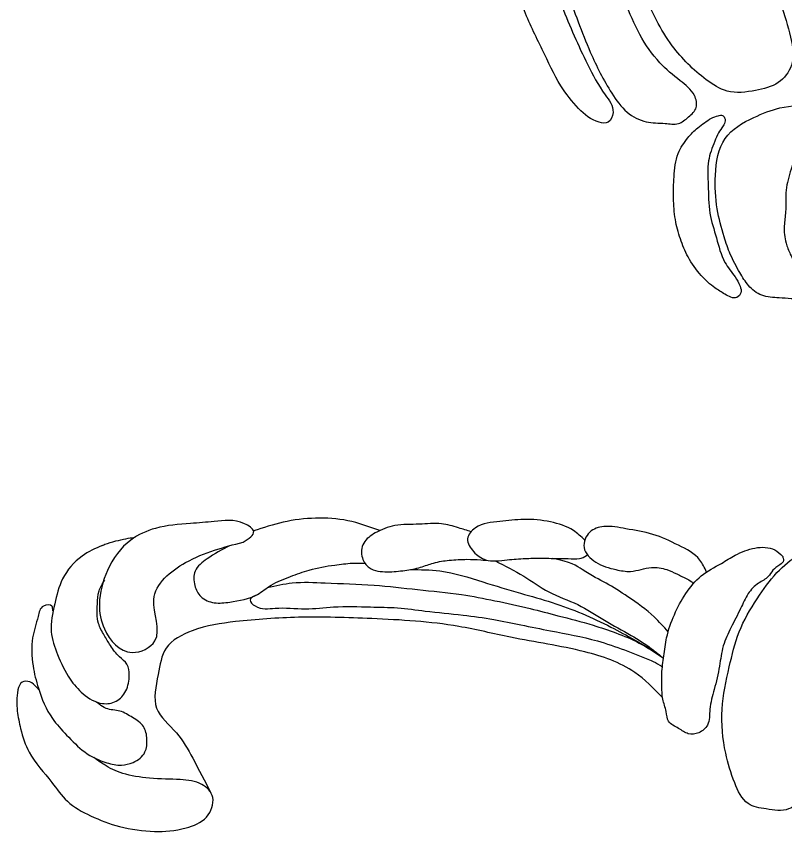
# Model space of a CAD drawing. Header units: millimetres. Extents: x 0 to 1128, y 0 to 3594.
# Drawn here: x 320.2 to 398, y 3397.3 to 3479.7 of the extents above; entities that cross this region are included whole.
import ezdxf

# ---------------------------------------------------------------- set-up
doc = ezdxf.new("R2010")
doc.units = ezdxf.units.MM
doc.layers.add('ceco.net 396 Corinthian column', color=7, linetype='Continuous')

msp = doc.modelspace()

# ---------------------------------------------------------------- linework, layer by layer
at = {"layer": 'ceco.net 396 Corinthian column'}
for points, knots in [([(372.019, 3535.461), (370.269, 3531.436), (368.616, 3527.05), (368.779, 3523.282), (366.911, 3517.516), (367.126, 3511.751), (367.124, 3506.292), (367.438, 3500.378), (368.075, 3494.948), (368.94, 3489.379), (370.31, 3484.801), (371.4, 3480.183), (373.325, 3476.518), (374.892, 3472.966), (376.867, 3470.437), (378.472, 3469.059), (380.175, 3468.826), (380.782, 3470.388), (379.3, 3472.237), (377.445, 3475.663), (375.358, 3480.524), (373.157, 3486.489), (372.174, 3492.42), (371.484, 3498.405), (371.156, 3504.19), (370.787, 3510.222), (370.852, 3516.821), (371.651, 3522.8), (372.23, 3527.876), (373.247, 3531.024), (373.974, 3533.366), (374.668, 3534.949), (375.324, 3536.175), (375.041, 3536.971), (374.71, 3537.568), (373.93, 3537.449), (373.09, 3537.138), (372.495, 3536.285), (372.156, 3535.707), (372.019, 3535.461)], [0.0032163, 0.0032163, 0.0032163, 0.0032163, 0.0052631, 0.0090491, 0.0137707, 0.0171903, 0.0215658, 0.025489, 0.0299333, 0.0333291, 0.0375965, 0.0402142, 0.0434981, 0.0464613, 0.0485426, 0.0503414, 0.0509831, 0.0517796, 0.0531828, 0.0557368, 0.06033, 0.0644752, 0.0694065, 0.0732057, 0.0774481, 0.0818693, 0.0862147, 0.0916156, 0.0948595, 0.0971589, 0.0987359, 0.1000933, 0.1009796, 0.1014896, 0.1018894, 0.1022748, 0.1029977, 0.103819, 0.1044224, 0.1044224, 0.1044224, 0.1044224]), ([(375.724, 3534.373), (376.171, 3534.829), (376.974, 3535.65), (378.644, 3535.48), (379.919, 3534.832), (380.503, 3533.326), (379.381, 3532.048), (379.347, 3529.854), (378.225, 3526.448), (377.465, 3521.599), (376.598, 3515.771), (376.63, 3508.799), (377.281, 3501.438), (377.799, 3493.698), (379.794, 3487.201), (381.705, 3480.825), (384.039, 3475.869), (387.097, 3473.339), (388.739, 3472.113), (389.127, 3470.423), (388.13, 3469.546), (387.127, 3468.702), (385.557, 3468.961), (383.77, 3468.913), (381.71, 3469.968), (379.904, 3472.546), (377.833, 3476.645), (375.781, 3482.494), (373.672, 3488.572), (372.61, 3494.705), (372.167, 3500.191), (371.875, 3506.248), (371.318, 3512.318), (372.384, 3518.153), (371.999, 3523.256), (373.337, 3527.505), (374.151, 3531.329), (375.245, 3533.445), (375.724, 3534.373)], [0, 0, 0, 0, 0.0071949, 0.0129402, 0.01852, 0.0238117, 0.0293721, 0.0369197, 0.0492104, 0.0720868, 0.0953157, 0.1194572, 0.1549983, 0.183611, 0.2116563, 0.2355441, 0.2636815, 0.2745243, 0.2828123, 0.2876461, 0.2925768, 0.297419, 0.3026833, 0.3103739, 0.3189308, 0.3287905, 0.3473962, 0.3737239, 0.4026351, 0.4240141, 0.447774, 0.4682522, 0.4964724, 0.5199942, 0.5385748, 0.5567224, 0.572615, 0.5850205, 0.5850205, 0.5850205, 0.5850205]), ([(384.001, 3533.92), (382.661, 3531.68), (379.115, 3525.751), (379.829, 3515.237), (378.459, 3505.186), (379.498, 3496.356), (381.196, 3488.879), (383.436, 3482.196), (386.009, 3476.888), (389.176, 3473.745), (392.118, 3471.821), (394.789, 3472.15), (397.255, 3472.753), (398.876, 3474.772), (398.568, 3477.598), (397.358, 3481.291), (395.747, 3486.256), (394.232, 3492.777), (392.853, 3499.326), (391.954, 3506.426), (392.239, 3513.561), (392.907, 3520.689), (394.968, 3526.255), (395.275, 3529.618), (395.655, 3532.692), (392.436, 3532.151), (389.941, 3532.579), (387.662, 3533.681), (385.653, 3534.347), (384.556, 3534.063), (384.001, 3533.92)], [0, 0, 0, 0, 0.0306123, 0.0810081, 0.1206157, 0.1519404, 0.1862542, 0.2119886, 0.2361488, 0.2555156, 0.2650517, 0.2765123, 0.2861373, 0.2948867, 0.3044865, 0.3183326, 0.3417811, 0.3664871, 0.3982415, 0.4216022, 0.4516764, 0.4830858, 0.5073809, 0.5196165, 0.5270211, 0.536585, 0.5483099, 0.5596855, 0.5662157, 0.5729088, 0.5729088, 0.5729088, 0.5729088]), ([(400.902, 3470.811), (399.71, 3470.768), (397.568, 3470.691), (394.504, 3469.464), (391.301, 3467.659), (390.749, 3463.76), (390.884, 3460.413), (391.626, 3457.756), (392.324, 3455.573), (393.242, 3453.961), (394.135, 3452.428), (395.509, 3451.336), (397.153, 3451.278), (398.342, 3451.205), (399.596, 3451.057), (399.613, 3452.397), (399.417, 3453.378), (398.946, 3454.56), (398.446, 3455.625), (397.869, 3456.957), (397.751, 3458.447), (398.038, 3460.207), (397.85, 3462.16), (398.467, 3464.153), (399.044, 3465.819), (400.039, 3466.896), (401.217, 3467.444), (402.051, 3468.318), (402.862, 3468.855), (403.385, 3469.358), (403.522, 3469.943), (403.318, 3470.456), (402.781, 3470.854), (401.912, 3470.844), (401.251, 3470.822), (400.902, 3470.811)], [0, 0, 0, 0, 0.014063, 0.0252678, 0.0395687, 0.0547777, 0.0684558, 0.0800107, 0.0874343, 0.0957401, 0.1020568, 0.1085764, 0.1156661, 0.1205884, 0.1241129, 0.1276846, 0.1332285, 0.1370999, 0.1425759, 0.1473766, 0.1543024, 0.1600102, 0.1686266, 0.1773186, 0.184649, 0.1894445, 0.1943227, 0.1999519, 0.2036413, 0.2059605, 0.2084274, 0.2102831, 0.2122481, 0.2159972, 0.2202124, 0.2202124, 0.2202124, 0.2202124]), ([(390.44, 3469.427), (389.969, 3469.122), (389.097, 3468.556), (387.939, 3467.371), (386.867, 3465.754), (386.638, 3463.569), (386.587, 3461.334), (386.723, 3459.215), (387.272, 3457.227), (388.069, 3455.269), (389.262, 3453.583), (390.624, 3452.349), (391.781, 3451.647), (392.866, 3451.022), (393.562, 3451.774), (393.323, 3452.6), (392.729, 3453.591), (391.536, 3455.02), (390.987, 3457.326), (390.142, 3459.887), (390.154, 3462.523), (389.987, 3465.01), (390.626, 3466.737), (391.131, 3467.925), (391.571, 3468.55), (391.894, 3469.071), (391.814, 3469.487), (391.547, 3469.784), (391.014, 3469.646), (390.663, 3469.512), (390.44, 3469.427)], [0, 0, 0, 0, 0.006665, 0.012363, 0.0196952, 0.029305, 0.0379047, 0.0465325, 0.0544738, 0.0624245, 0.0716127, 0.0790013, 0.0837746, 0.0887042, 0.0911648, 0.0939325, 0.0981092, 0.1052131, 0.1156846, 0.12589, 0.1372537, 0.1469498, 0.1552326, 0.1589076, 0.1622538, 0.1644944, 0.1658025, 0.1670728, 0.1687463, 0.1716889, 0.1716889, 0.1716889, 0.1716889]), ([(343.088, 3426.562), (341.151, 3426.07), (337.661, 3425.186), (332.887, 3421.345), (335.387, 3416.7), (331.321, 3414.673), (328.894, 3417.406), (328.358, 3420.608), (329.216, 3423.917), (331.261, 3426.79), (334.465, 3428.223), (337.376, 3428.428), (340.412, 3428.651), (342.512, 3428.974), (344.679, 3427.586), (343.659, 3426.929), (343.088, 3426.562)], [0, 0, 0, 0, 0.024505, 0.0441389, 0.060739, 0.0710058, 0.0856167, 0.0957655, 0.1097345, 0.1251502, 0.1360861, 0.150376, 0.1598517, 0.1720926, 0.1769009, 0.1830198, 0.1830198, 0.1830198, 0.1830198]), ([(356.917, 3427.737), (355.851, 3428.124), (353.757, 3428.884), (350.407, 3429.087), (347.18, 3428.704), (345.143, 3428.028), (344.153, 3427.699)], [0, 0, 0, 0, 0.01346935, 0.02646276, 0.03959662, 0.05201654, 0.05201654, 0.05201654, 0.05201654]), ([(366.151, 3427.628), (365.728, 3427.754), (364.737, 3428.05), (363.007, 3428.592), (360.826, 3428.308), (358.515, 3428.431), (356.603, 3427.655), (355.101, 3426.618), (354.954, 3425.014), (355.919, 3423.675), (357.676, 3423.511), (359.395, 3423.68), (360.978, 3423.969), (362.414, 3424.534), (363.997, 3424.774), (365.594, 3424.852), (366.987, 3424.812), (367.78, 3424.724), (368.108, 3424.687)], [0, 0, 0, 0, 0.0052863, 0.0123716, 0.0213044, 0.0311803, 0.0395412, 0.0457343, 0.0517079, 0.0565073, 0.0639523, 0.0710441, 0.0775042, 0.0829749, 0.0893977, 0.0964797, 0.1020636, 0.1059971, 0.1059971, 0.1059971, 0.1059971]), ([(377.647, 3426.776), (377.265, 3427.126), (376.303, 3428.04), (374.114, 3428.71), (371.574, 3428.977), (369.032, 3428.612), (366.859, 3428.492), (365.46, 3426.904), (366.363, 3425.507), (367.768, 3424.489), (369.705, 3424.811), (371.514, 3424.912), (373.219, 3424.988), (374.669, 3424.888), (375.984, 3424.949), (376.992, 3424.804), (377.635, 3425.088), (377.869, 3425.27), (377.903, 3425.297)], [0, 0, 0, 0, 0.00106226, 0.00283014, 0.00477425, 0.00652905, 0.00836837, 0.00932926, 0.01036144, 0.01141744, 0.01297804, 0.01429216, 0.01538507, 0.01663366, 0.01741419, 0.01822531, 0.01877051, 0.01886304, 0.01886304, 0.01886304, 0.01886304]), ([(389.951, 3423.547), (389.752, 3423.976), (389.18, 3425.212), (387.038, 3426.309), (384.581, 3427.482), (381.967, 3427.864), (379.812, 3428.33), (377.964, 3427.756), (377.211, 3425.856), (378.798, 3424.31), (380.553, 3423.82), (382.505, 3423.452), (384.178, 3424.178), (385.812, 3423.896), (386.793, 3423.437), (387.598, 3423.014), (388.222, 3422.78), (388.557, 3422.47), (388.637, 3422.397)], [0, 0, 0, 0, 0.0055273, 0.015956, 0.0271635, 0.0382442, 0.0472076, 0.0532496, 0.0597746, 0.0673635, 0.0759417, 0.0819305, 0.090473, 0.0966577, 0.1010442, 0.1033908, 0.1075347, 0.1088144, 0.1088144, 0.1088144, 0.1088144]), ([(328.872, 3426.247), (329.04, 3426.317), (329.565, 3426.536), (330.449, 3426.743), (331.38, 3426.951), (331.942, 3427.04), (332.171, 3427.075)], [0, 0, 0, 0, 0.000392027, 0.001222281, 0.001947324, 0.002445964, 0.002445964, 0.002445964, 0.002445964]), ([(328.872, 3426.247), (328.154, 3425.928), (326.513, 3425.199), (324.689, 3423.044), (324.017, 3420.282), (323.443, 3417.642), (324.335, 3415.056), (325.361, 3412.888), (326.878, 3411.122), (328.564, 3410.095), (330.343, 3410.337), (331.403, 3411.543), (331.639, 3412.934), (331.493, 3414.293), (330.435, 3415.023), (329.709, 3416.04), (329.023, 3417.184), (328.264, 3418.522), (328.348, 3420.106), (328.411, 3421.643), (328.876, 3422.384), (329.1, 3422.742)], [0, 0, 0, 0, 0.0093112, 0.0213147, 0.0318691, 0.0431518, 0.0526819, 0.0637237, 0.0716612, 0.0803561, 0.0859239, 0.0915852, 0.0981302, 0.1025681, 0.1067722, 0.1126293, 0.1174506, 0.1227679, 0.1305522, 0.135854, 0.1408012, 0.1408012, 0.1408012, 0.1408012]), ([(341.716, 3426.206), (340.957, 3425.799), (339.701, 3425.125), (338.04, 3423.833), (338.093, 3422.206), (338.745, 3420.895), (340.203, 3420.296), (342.171, 3420.572), (344.277, 3420.893), (345.997, 3422.412), (347.845, 3423.072), (349.958, 3423.88), (352.083, 3424.234), (353.862, 3424.454), (354.886, 3424.453), (355.311, 3424.43), (355.42, 3424.423)], [0, 0, 0, 0, 0.00188951, 0.00312611, 0.00416957, 0.00509196, 0.00615478, 0.00727859, 0.00936236, 0.01056397, 0.01210655, 0.01354321, 0.01543216, 0.01671806, 0.0173972, 0.01763312, 0.01763312, 0.01763312, 0.01763312]), ([(397.657, 3425.129), (397.401, 3425.374), (396.652, 3426.088), (394.751, 3426.099), (392.981, 3425.373), (391.256, 3424.264), (389.314, 3423.307), (387.79, 3421.381), (386.637, 3419.258), (385.89, 3417.112), (385.641, 3415.084), (385.402, 3413.451), (385.442, 3411.996), (385.45, 3410.678), (385.919, 3409.577), (385.972, 3408.274), (387.144, 3407.814), (388.041, 3407.071), (389.253, 3407.207), (390.322, 3408.129), (390.189, 3409.861), (390.788, 3411.787), (391.283, 3413.916), (391.535, 3416.088), (392.441, 3417.986), (393.354, 3419.704), (394.052, 3421.357), (395.08, 3422.437), (396.182, 3422.912), (396.642, 3423.811), (397.237, 3424.199), (397.798, 3424.585), (397.704, 3424.93), (397.672, 3425.065), (397.657, 3425.129)], [0, 0, 0, 0, 0.0041419, 0.0120952, 0.0205233, 0.0270125, 0.036546, 0.0459846, 0.0556532, 0.0654131, 0.0728329, 0.0800109, 0.0850251, 0.0902474, 0.0954411, 0.0994177, 0.1043978, 0.108804, 0.1130681, 0.1177147, 0.1241523, 0.1322489, 0.1419353, 0.1501818, 0.1581349, 0.1667626, 0.1734917, 0.1793739, 0.1841144, 0.1872556, 0.1907609, 0.1930717, 0.1939467, 0.1947456, 0.1947456, 0.1947456, 0.1947456]), ([(406.443, 3425.486), (405.598, 3425.612), (403.886, 3425.866), (401.45, 3426.141), (399.005, 3425.295), (396.888, 3423.466), (394.941, 3420.743), (393.095, 3417.604), (392.204, 3413.735), (391.293, 3409.667), (391.69, 3405.602), (392.636, 3402.474), (393.803, 3399.944), (396.112, 3399.574), (398.271, 3399.241), (399.97, 3400.883), (400.87, 3402.665), (401.114, 3404.805), (400.365, 3407.158), (400.085, 3410.279), (400.808, 3413.438), (400.782, 3416.541), (402.056, 3419.177), (403.195, 3421.545), (404.926, 3422.671), (405.661, 3423.667), (406.485, 3424.059), (406.816, 3424.649), (406.851, 3425.257), (406.564, 3425.418), (406.443, 3425.486)], [0, 0, 0, 0, 0.0102307, 0.0207243, 0.0287311, 0.0403063, 0.0534628, 0.0686629, 0.0833036, 0.1005296, 0.1182922, 0.1307519, 0.1406756, 0.1482284, 0.1572705, 0.1652324, 0.1741208, 0.1810237, 0.1902349, 0.2032875, 0.2178526, 0.2287454, 0.2396163, 0.2524505, 0.259116, 0.2637594, 0.2669779, 0.2695447, 0.2716679, 0.2732211, 0.2732211, 0.2732211, 0.2732211]), ([(386.072, 3417.507), (385.614, 3418.021), (384.405, 3419.375), (382.272, 3420.916), (379.641, 3422.559), (378.114, 3423.258), (376.227, 3424.601), (374.42, 3424.921)], [0, 0, 0, 0, 0.00147417, 0.003888176, 0.005739627, 0.007752215, 0.008745106, 0.008745106, 0.008745106, 0.008745106]), ([(368.584, 3424.672), (369.562, 3424.188), (371.433, 3423.263), (373.98, 3421.356), (376.983, 3420.4), (379.6, 3418.615), (382.178, 3417.286), (384.176, 3416.004), (385.205, 3415.156), (385.6, 3414.83)], [0, 0, 0, 0, 0.01300434, 0.02487334, 0.03764376, 0.05011254, 0.06246324, 0.07225286, 0.07835859, 0.07835859, 0.07835859, 0.07835859]), ([(360.011, 3423.8), (361.012, 3423.793), (363.514, 3423.773), (367.186, 3422.587), (370.932, 3421.44), (375.364, 3420.249), (380.05, 3418.26), (383.451, 3416.24), (385.003, 3415.318)], [0, 0, 0, 0, 0.0118922, 0.0297133, 0.0455468, 0.0587629, 0.0844155, 0.1059432, 0.1059432, 0.1059432, 0.1059432]), ([(345.565, 3421.983), (346.392, 3422.174), (348.303, 3422.616), (351.932, 3422.401), (356.159, 3422.324), (360.749, 3421.746), (364.848, 3421.39), (368.63, 3420.648), (371.884, 3419.95), (375.171, 3419.053), (378.097, 3418.34), (380.833, 3417.389), (383.296, 3416.416), (384.802, 3415.379), (385.6, 3414.83)], [0, 0, 0, 0, 0.0100756, 0.0232959, 0.0430366, 0.0606049, 0.0784213, 0.0920881, 0.1065483, 0.1181223, 0.1327428, 0.142449, 0.1526872, 0.1641931, 0.1641931, 0.1641931, 0.1641931]), ([(344.345, 3421.175), (344.079, 3421.036), (343.523, 3420.744), (344.729, 3419.641), (346.653, 3420.061), (349.324, 3419.694), (352.528, 3420.132), (355.647, 3420.011), (358.747, 3419.985), (361.85, 3419.536), (365.103, 3419.247), (368.332, 3418.804), (371.27, 3418.186), (374.762, 3417.483), (378.316, 3416.854), (381.666, 3415.681), (383.765, 3414.878), (385.058, 3414.285), (385.399, 3413.999), (385.487, 3413.925)], [0, 0, 0, 0, 0.0028567, 0.0059912, 0.014122, 0.0262485, 0.0376404, 0.0525446, 0.063414, 0.074599, 0.0898884, 0.1023909, 0.1134637, 0.1256979, 0.1449178, 0.1564126, 0.1679263, 0.1718466, 0.1732171, 0.1732171, 0.1732171, 0.1732171]), ([(323.838, 3419.64), (323.84, 3419.82), (323.848, 3420.326), (322.575, 3420.207), (322.311, 3418.656), (321.611, 3416.759), (321.737, 3414.205), (322.433, 3411.466), (323.446, 3408.963), (325.315, 3407.003), (326.978, 3405.242), (328.964, 3404.289), (330.693, 3403.931), (332.109, 3404.259), (333.321, 3405.18), (333.423, 3406.655), (333.163, 3408.067), (331.895, 3408.831), (330.693, 3409.635), (329.375, 3409.581), (328.645, 3410.093), (328.339, 3410.34), (328.248, 3410.415)], [0, 0, 0, 0, 0.00034033, 0.00095644, 0.00180737, 0.00339502, 0.00543732, 0.0071064, 0.00951801, 0.01110547, 0.01290759, 0.01468563, 0.01576293, 0.01662539, 0.01777606, 0.01870981, 0.01966678, 0.02068112, 0.02172026, 0.02274751, 0.02333782, 0.02359137, 0.02359137, 0.02359137, 0.02359137]), ([(385.502, 3410.876), (384.611, 3411.787), (382.435, 3414.01), (376.935, 3415.872), (370.876, 3416.697), (363.784, 3418.453), (356.566, 3418.846), (349.043, 3419.097), (342.923, 3418.671), (338.382, 3417.998), (334.976, 3416.211), (334.513, 3412.998), (333.698, 3409.635), (336.524, 3407.429), (338.141, 3404.483), (339.224, 3402.411), (339.835, 3401.244)], [0, 0, 0, 0, 0.0150507, 0.0367328, 0.0671871, 0.0884674, 0.1235997, 0.1530559, 0.178447, 0.1962331, 0.2087793, 0.2198999, 0.2334827, 0.2461282, 0.2582959, 0.2739682, 0.2739682, 0.2739682, 0.2739682]), ([(322.444, 3411.643), (322.444, 3411.643), (322.444, 3411.643), (322.319, 3411.78), (321.647, 3412.513), (320.581, 3412.561), (320.151, 3411.156), (320.182, 3409.612), (320.621, 3407.473), (321.445, 3404.84), (323.537, 3402.694), (325.247, 3400.164), (327.764, 3398.794), (330.699, 3397.657), (334.008, 3397.242), (336.749, 3397.38), (339.627, 3398.513), (340.392, 3400.882), (338.879, 3402.343), (336.606, 3402.639), (333.891, 3402.601), (330.793, 3403.105), (329.22, 3403.911), (328.344, 3404.541), (328.012, 3404.787)], [0, 0, 0, 0, 0.00079629, 0.00182537, 0.00248238, 0.00304414, 0.00367752, 0.00521588, 0.00650829, 0.00833047, 0.01106345, 0.01283829, 0.01482128, 0.01707107, 0.01963459, 0.02183971, 0.02318351, 0.02448626, 0.02573136, 0.02722433, 0.02906245, 0.0305657, 0.03199953, 0.03288697, 0.03288697, 0.03288697, 0.03288697])]:
    msp.add_open_spline(points, degree=3, knots=knots, dxfattribs=at)

doc.saveas('drawing.dxf')
